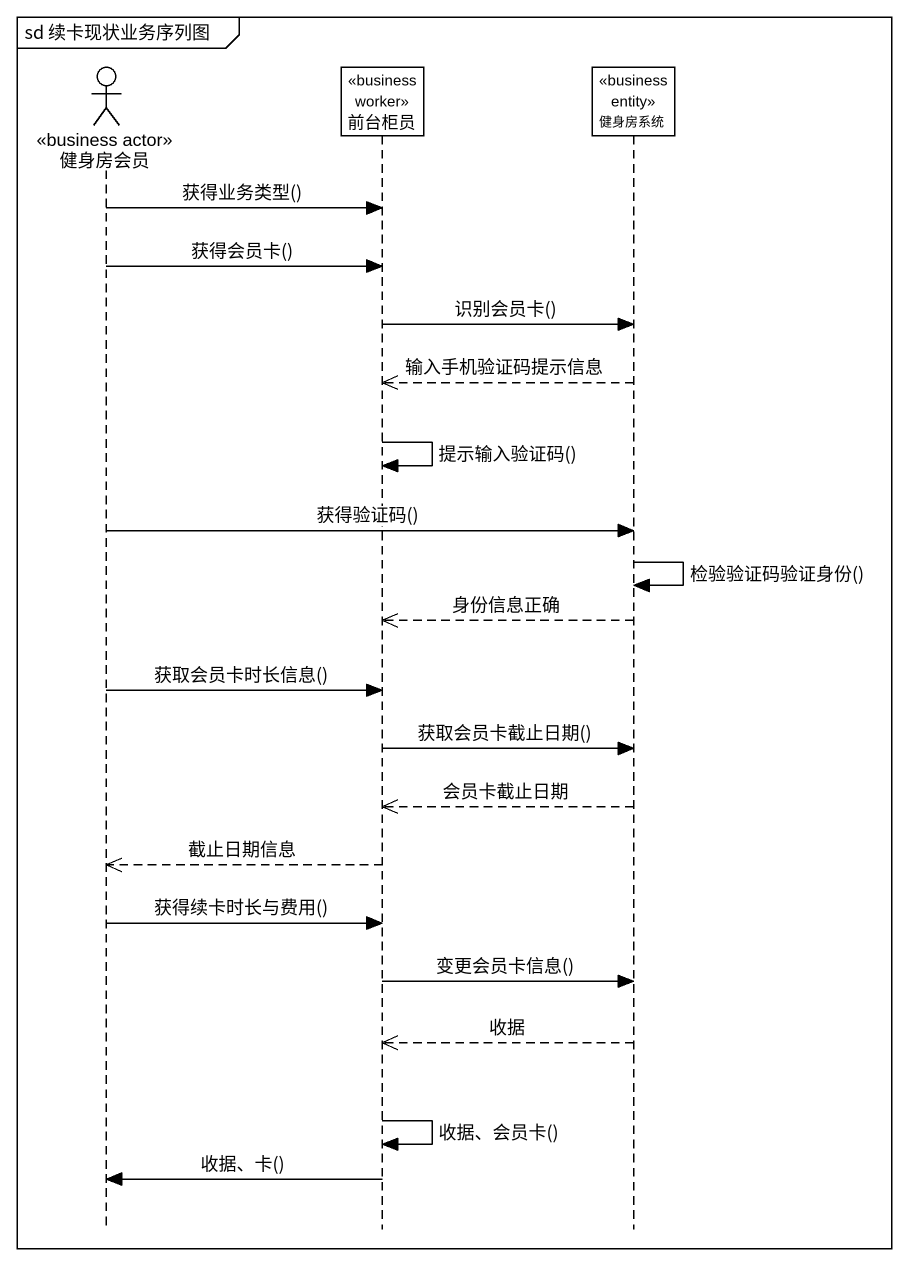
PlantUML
@startuml
mainframe sd 续卡现状业务序列图
hide footbox
actor 健身房会员 <<business actor>>
participant 前台柜员 <<business worker>>
participant 健身房系统 <<business entity>>

健身房会员 -> 前台柜员 : 获得业务类型()
健身房会员 -> 前台柜员 : 获得会员卡()
前台柜员 -> 健身房系统 : 识别会员卡()
健身房系统 -->> 前台柜员 : 输入手机验证码提示信息
前台柜员 -> 前台柜员 : 提示输入验证码()
健身房会员 -> 健身房系统 : 获得验证码()
健身房系统 -> 健身房系统 : 检验验证码验证身份()
健身房系统 -->> 前台柜员 : 身份信息正确
健身房会员 -> 前台柜员 : 获取会员卡时长信息()
前台柜员 -> 健身房系统 : 获取会员卡截止日期()
健身房系统 -->> 前台柜员 : 会员卡截止日期
前台柜员 -->> 健身房会员 : 截止日期信息
健身房会员 -> 前台柜员 : 获得续卡时长与费用()
前台柜员 -> 健身房系统 : 变更会员卡信息()
健身房系统 -->> 前台柜员 : 收据
前台柜员 -> 前台柜员 : 收据、会员卡()
前台柜员 -> 健身房会员 : 收据、卡()
@enduml
